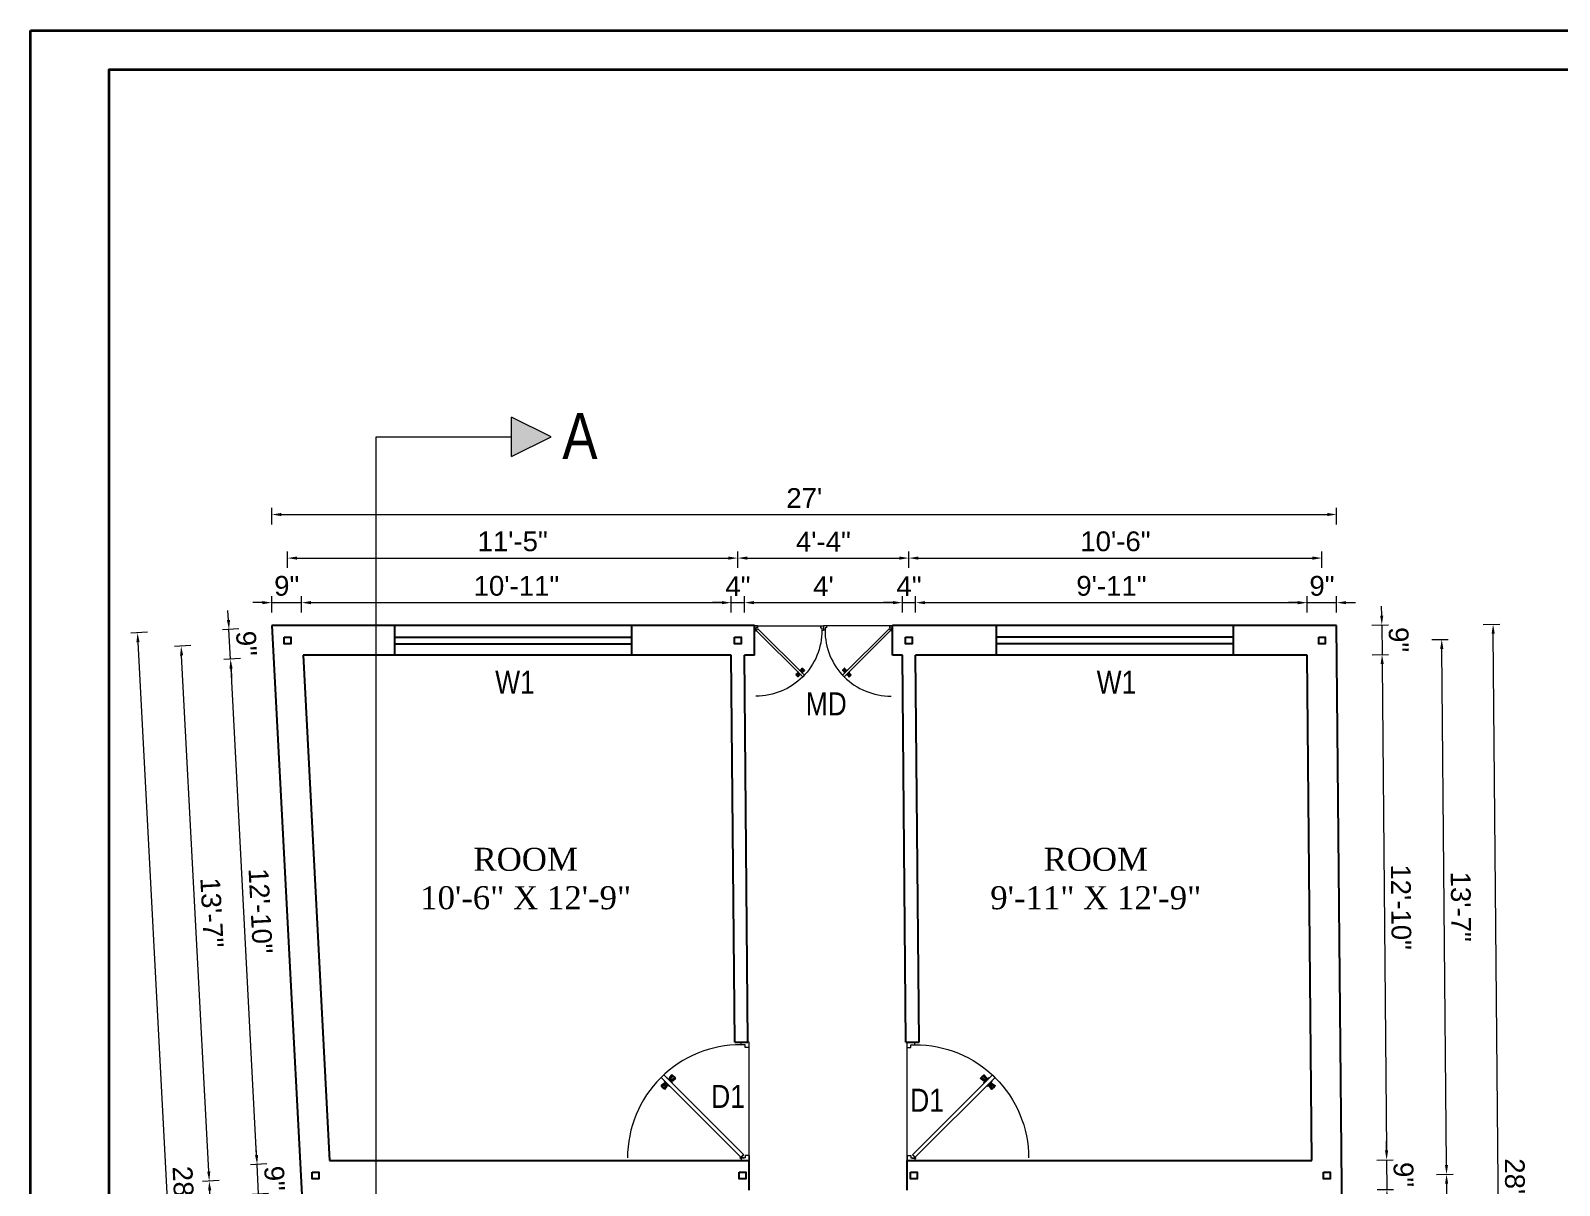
# Model space of a CAD drawing. Header units: inches. Extents: x 380359 to 404964, y -48881 to -44155.
# Drawn here: x 395601 to 396065.6, y -47821.4 to -47470.5 of the extents above; entities that cross this region are included whole.
import ezdxf

# ---------------------------------------------------------------- set-up
doc = ezdxf.new("R2010")
doc.units = ezdxf.units.IN
doc.header["$LTSCALE"] = 2
doc.header["$MEASUREMENT"] = 0
doc.header["$PDMODE"] = 34
doc.layers.get('0').update_dxf_attribs({"linetype": 'CONTINUOUS'})
doc.layers.get('DEFPOINTS').update_dxf_attribs({"color": 141, "linetype": 'CONTINUOUS'})
for name, color, linetype, lineweight in [('door', 20, 'CONTINUOUS', 35), ('DOOR & WIN', 1, 'CONTINUOUS', 25), ('PUERTAS', 7, 'CONTINUOUS', 9), ('steps', 253, 'CONTINUOUS', 20)]:
    doc.layers.add(name, color=color, linetype=linetype, lineweight=lineweight)
doc.layers.add('Normal Wall', color=7, linetype='CONTINUOUS', lineweight=35, true_color=0xffaf89)
doc.styles.add('Lettring Text', font='arial.ttf')
doc.styles.get("Standard").update_dxf_attribs({"font": 'ARIALN.TTF'})
doc.dimstyles.new('Copy of Standard', dxfattribs={"dimtxt": 6, "dimasz": 2.875, "dimexe": 2, "dimexo": 4, "dimgap": 2, "dimtad": 1, "dimdec": 0, "dimrnd": 1, "dimzin": 0, "dimdsep": 46, "dimlunit": 4, "dimtxsty": 'Lettring Text', "dimcen": 0.1, "dimclrd": 7, "dimclre": 7, "dimclrt": 7, "dimazin": 0, "dimtfac": 0.645, "dimtdec": 0, "dimtmove": 1, "dimatfit": 0, "dimfxl": 3, "dimfxlon": 1, "dimtfillclr": 256, "dimtolj": 1, "dimtzin": 0, "dimlwd": -1, "dimlwe": -1, "dimarcsym": 2})

# ---------------------------------------------------------------- blocks, each defined once
blk = doc.blocks.new('2ft6in')
at = {"layer": 'PUERTAS', "color": 2}
for p, q in [((0.84, 2.1), (21.02, 22.28)), ((21.71, 21.6), (1.47, 1.37)), ((18.33, 21.76), (18.31, 21.77)), ((21.71, 21.6), (21.02, 22.28)), ((21.18, 18.9), (21.2, 18.89)), ((0, 2), (0, 0)), ((0.6, 2), (0, 2)), ((1.33, 0), (0, 0)), ((0.6, 1.26), (0.6, 2.04)), ((0.67, 1.26), (0.6, 1.26)), ((0.67, 1.26), (0.67, 2.01)), ((0.67, 1), (0.67, 1.26)), ((1.33, 1), (0.67, 1)), ((1.31, 1.53), (0.79, 2.06)), ((1.36, 1.58), (0.81, 2.12)), ((1.36, 1.58), (1.31, 1.53)), ((1.47, 1.37), (1.31, 1.53)), ((1.33, 0), (1.33, 1)), ((28.67, 0), (28.67, 1)), ((28.67, 1), (29.33, 1)), ((28.67, 0), (30, 0)), ((29.33, 1), (29.33, 2)), ((29.33, 2), (30, 2)), ((30, 0), (30, 2))]:
    blk.add_line(p, q, dxfattribs=at)
at = {"layer": 'PUERTAS', "color": 8}
for p, q in [((18.81, 20.78), (18.04, 21.4)), ((18.86, 20.83), (18.08, 21.46)), ((18.95, 20.92), (18.2, 21.58)), ((18.44, 21.9), (18.31, 21.77)), ((19.07, 21.03), (18.34, 21.72)), ((18.44, 21.9), (18.56, 22.02)), ((18.58, 22.01), (18.56, 22.02)), ((19.3, 21.26), (18.61, 22)), ((19.42, 21.38), (18.75, 22.14)), ((19.51, 21.48), (18.88, 22.26)), ((18.91, 20.27), (19.19, 20.69)), ((19.55, 21.53), (18.93, 22.3)), ((19.13, 20.8), (19.03, 20.9)), ((19.15, 20.82), (19.05, 20.92)), ((19.09, 20.44), (19.25, 20.76)), ((19.19, 20.87), (19.1, 20.96)), ((19.25, 20.93), (19.16, 21.02)), ((19.28, 20.63), (19.32, 20.83)), ((19.4, 21.08), (19.31, 21.17)), ((19.47, 21.15), (19.38, 21.24)), ((19.43, 20.78), (19.4, 20.9)), ((19.51, 21.19), (19.42, 21.28)), ((19.55, 20.91), (19.43, 20.94)), ((19.53, 21.21), (19.44, 21.3)), ((19.7, 21.06), (19.51, 21.01)), ((19.89, 21.24), (19.58, 21.08)), ((20.07, 21.42), (19.64, 21.15)), ((20.21, 20), (20.33, 19.97)), ((20.33, 20.13), (20.36, 20.01)), ((20.48, 20.28), (20.44, 20.08)), ((20.5, 19.98), (20.6, 19.89)), ((20.67, 20.47), (20.51, 20.15)), ((20.85, 20.64), (20.57, 20.22)), ((20.57, 20.04), (20.66, 19.95)), ((20.61, 20.09), (20.7, 19.99)), ((20.63, 20.11), (20.72, 20.01)), ((20.81, 19.99), (21.56, 19.33)), ((20.9, 20.08), (21.68, 19.45)), ((20.95, 20.13), (21.72, 19.51)), ((19.69, 19.49), (20.12, 19.76)), ((19.87, 19.67), (20.18, 19.83)), ((20.06, 19.85), (20.25, 19.9)), ((20.21, 19.38), (20.83, 18.61)), ((20.23, 19.7), (20.32, 19.61)), ((20.25, 19.72), (20.34, 19.63)), ((20.25, 19.43), (20.88, 18.65)), ((20.29, 19.76), (20.38, 19.67)), ((20.34, 19.53), (21, 18.77)), ((20.36, 19.83), (20.45, 19.74)), ((20.46, 19.64), (21.14, 18.91)), ((20.69, 19.87), (21.42, 19.19)), ((21.32, 19.01), (21.2, 18.89)), ((21.32, 19.01), (21.44, 19.14)), ((21.43, 19.15), (21.44, 19.14)), ((0, 0), (30, 0))]:
    blk.add_line(p, q, dxfattribs=at)
at = {"layer": 'PUERTAS', "color": 1}
for p, q in [((18.06, 21.44), (18.48, 21.86)), ((18.74, 20.79), (18.06, 21.34)), ((18.08, 21.51), (18.45, 21.88)), ((18.11, 21.49), (18.08, 21.51)), ((18.82, 22.25), (18.45, 21.88)), ((18.9, 22.28), (18.48, 21.86)), ((18.84, 22.23), (18.82, 22.25)), ((18.83, 20.8), (19.18, 21.15)), ((18.84, 20.21), (19.1, 20.6)), ((18.85, 20.11), (18.84, 20.12)), ((18.92, 20.89), (18.93, 20.88)), ((19.54, 21.59), (18.99, 22.27)), ((19.02, 20.88), (19.24, 21.1)), ((19.12, 20.8), (19.03, 20.89)), ((19.1, 20.7), (19.11, 20.69)), ((19.1, 20.6), (19.1, 20.6)), ((19.11, 20.79), (19.33, 21.01)), ((19.54, 21.5), (19.18, 21.15)), ((19.45, 21.31), (19.24, 21.1)), ((19.55, 21.22), (19.33, 21.01)), ((19.45, 21.41), (19.45, 21.41)), ((19.54, 21.22), (19.45, 21.31)), ((19.64, 21.23), (19.64, 21.23)), ((19.74, 21.24), (19.73, 21.23)), ((20.12, 21.49), (19.74, 21.24)), ((20.22, 21.48), (20.22, 21.49)), ((20.65, 20.12), (20.43, 19.9)), ((20.74, 20.03), (20.52, 19.81)), ((20.93, 20.11), (20.57, 19.76)), ((20.64, 20.11), (20.73, 20.02)), ((20.66, 20.31), (20.65, 20.31)), ((20.65, 20.21), (20.65, 20.22)), ((20.91, 20.7), (20.66, 20.31)), ((20.84, 20.02), (20.83, 20.03)), ((20.91, 20.8), (20.91, 20.79)), ((21.02, 20.12), (21.7, 19.57)), ((19.53, 19.43), (19.54, 19.42)), ((19.64, 19.42), (20.02, 19.67)), ((20.02, 19.67), (20.03, 19.68)), ((20.12, 19.68), (20.12, 19.68)), ((20.21, 19.69), (20.43, 19.9)), ((20.22, 19.41), (20.57, 19.76)), ((20.22, 19.69), (20.31, 19.6)), ((20.22, 19.32), (20.76, 18.64)), ((20.31, 19.6), (20.52, 19.81)), ((20.31, 19.5), (20.31, 19.5)), ((20.86, 18.63), (21.28, 19.05)), ((20.91, 18.68), (20.94, 18.66)), ((20.94, 18.66), (21.31, 19.03)), ((21.7, 19.47), (21.28, 19.05)), ((21.67, 19.4), (21.31, 19.03)), ((21.65, 19.42), (21.67, 19.4))]:
    blk.add_line(p, q, dxfattribs=at)
at = {"layer": 'PUERTAS', "color": 2}
for radius in [0.129, 0.0627]:
    blk.add_circle((0.68, 2.14), radius, dxfattribs=at)
at = {"layer": 'PUERTAS', "color": 8}
blk.add_arc((0.68, 2.14), 28.65, 359.72845, 90.03333, dxfattribs=at)
at = {"layer": 'PUERTAS', "color": 1}
for centre, start, end in [((18.78, 20.84), 231.07637, 315), ((18.89, 20.16), 135, 225), ((18.94, 22.23), 38.92363, 135), ((18.97, 20.93), 225, 315), ((19.16, 20.74), 135, 219.74275), ((19.06, 20.65), 315, 39.74275), ((19.4, 21.36), 315, 45), ((19.49, 21.55), 315, 38.92363), ((19.6, 21.18), 50.25725, 135), ((19.68, 21.28), 230.25725, 315), ((20.17, 21.44), 45, 135), ((20.7, 20.26), 135, 219.74275), ((20.6, 20.17), 315, 39.74275), ((20.78, 19.98), 45, 135), ((20.87, 20.75), 315, 45), ((20.98, 20.07), 51.07637, 135), ((19.59, 19.47), 225, 315), ((20.07, 19.63), 50.25725, 135), ((20.16, 19.73), 230.25725, 315), ((20.27, 19.36), 135, 218.92363), ((20.35, 19.55), 135, 225), ((20.82, 18.68), 218.92363, 315), ((21.65, 19.52), 315, 51.07637)]:
    blk.add_arc(centre, 0.0667, start, end, dxfattribs=at)
blk = doc.blocks.new('*U224')
at = {"color": 3, "xscale": -1}
blk.add_blockref('2ft6in', (42, 0), dxfattribs=at)
blk = doc.blocks.new('MAIN DLOOR')
at = {"layer": 'door', "color": 3, "yscale": 0.7999999999374268, "zscale": 0.7999999998966563, "rotation": 180}
for p, xscale in [((11264.75, 306.61), 0.7999999999592546), ((11245.55, 306.61), -0.7999999999592546)]:
    blk.add_blockref('*U224', p, dxfattribs=dict(at, xscale=xscale))
blk = doc.blocks.new('3ft')
at = {"layer": 'PUERTAS', "color": 6}
for p, q in [((1.01, 2.52), (25.23, 26.74)), ((26.05, 25.92), (1.77, 1.64)), ((26.05, 25.92), (25.23, 26.74)), ((0, 2.4), (0, 0)), ((0.72, 2.4), (0, 2.4)), ((1.6, 0), (0, 0)), ((0.72, 1.52), (0.72, 2.44)), ((0.8, 1.52), (0.72, 1.52)), ((0.8, 1.52), (0.8, 2.41)), ((0.8, 1.2), (0.8, 1.52)), ((1.6, 1.2), (0.8, 1.2)), ((1.57, 1.84), (0.94, 2.47)), ((1.63, 1.89), (0.97, 2.55)), ((1.63, 1.89), (1.57, 1.84)), ((1.77, 1.64), (1.57, 1.84)), ((1.6, 0), (1.6, 1.2)), ((34.4, 0), (34.4, 1.2)), ((34.4, 1.2), (35.2, 1.2)), ((34.4, 0), (36, 0)), ((35.2, 1.2), (35.2, 2.4)), ((35.2, 2.4), (36, 2.4)), ((36, 0), (36, 2.4))]:
    blk.add_line(p, q, dxfattribs=at)
at = {"layer": 'PUERTAS', "color": 8}
for p, q in [((22.57, 24.94), (21.65, 25.68)), ((22.63, 24.99), (21.69, 25.75)), ((22.74, 25.1), (21.84, 25.9)), ((22.13, 26.28), (21.98, 26.13)), ((22.88, 25.24), (22.01, 26.06)), ((22.13, 26.28), (22.27, 26.42)), ((22.29, 26.41), (22.27, 26.42)), ((23.16, 25.52), (22.34, 26.39)), ((23.3, 25.66), (22.5, 26.56)), ((23.41, 25.77), (22.65, 26.71)), ((22.69, 24.32), (23.02, 24.83)), ((23.46, 25.83), (22.72, 26.75)), ((22.95, 24.96), (22.84, 25.07)), ((22.98, 24.99), (22.86, 25.1)), ((23.03, 25.04), (22.91, 25.15)), ((22.91, 24.53), (23.1, 24.91)), ((23.11, 25.12), (22.99, 25.23)), ((23.13, 24.76), (23.18, 24.99)), ((23.28, 25.3), (23.17, 25.41)), ((23.36, 25.37), (23.25, 25.49)), ((23.31, 24.94), (23.28, 25.08)), ((23.41, 25.43), (23.3, 25.54)), ((23.46, 25.09), (23.32, 25.13)), ((23.44, 25.45), (23.33, 25.56)), ((23.64, 25.27), (23.41, 25.22)), ((23.87, 25.49), (23.49, 25.3)), ((24.08, 25.71), (23.57, 25.38)), ((23.63, 23.38), (24.14, 23.72)), ((23.84, 23.6), (24.22, 23.79)), ((24.07, 23.82), (24.3, 23.88)), ((24.25, 24), (24.39, 23.97)), ((24.25, 23.26), (24.99, 22.34)), ((24.27, 23.64), (24.38, 23.53)), ((24.3, 23.67), (24.41, 23.56)), ((24.3, 23.32), (25.06, 22.38)), ((24.35, 23.72), (24.46, 23.61)), ((24.4, 24.15), (24.43, 24.01)), ((24.41, 23.43), (25.2, 22.53)), ((24.43, 23.8), (24.54, 23.69)), ((24.58, 24.33), (24.52, 24.1)), ((24.55, 23.57), (25.37, 22.7)), ((24.6, 23.97), (24.72, 23.86)), ((24.8, 24.56), (24.61, 24.18)), ((25.02, 24.77), (24.68, 24.26)), ((24.68, 24.05), (24.79, 23.94)), ((24.73, 24.1), (24.85, 23.99)), ((24.76, 24.13), (24.87, 24.02)), ((24.83, 23.85), (25.7, 23.03)), ((24.97, 23.99), (25.87, 23.2)), ((25.08, 24.1), (26.02, 23.34)), ((25.14, 24.15), (26.06, 23.41)), ((25.58, 22.82), (25.43, 22.67)), ((25.58, 22.82), (25.73, 22.97)), ((25.72, 22.98), (25.73, 22.97)), ((0, 0), (36, 0))]:
    blk.add_line(p, q, dxfattribs=at)
at = {"layer": 'PUERTAS', "color": 1}
for p, q in [((21.67, 25.73), (22.17, 26.23)), ((22.49, 24.95), (21.67, 25.61)), ((21.7, 25.82), (22.14, 26.26)), ((21.73, 25.79), (21.7, 25.82)), ((22.58, 26.7), (22.14, 26.26)), ((22.67, 26.73), (22.17, 26.23)), ((22.61, 26.67), (22.58, 26.7)), ((22.6, 24.96), (23.02, 25.38)), ((22.61, 24.25), (22.92, 24.72)), ((22.62, 24.13), (22.61, 24.14)), ((22.7, 25.07), (22.71, 25.06)), ((23.45, 25.91), (22.79, 26.73)), ((22.82, 25.06), (23.08, 25.32)), ((22.94, 24.95), (22.83, 25.07)), ((22.92, 24.72), (22.92, 24.72)), ((22.93, 24.94), (23.19, 25.21)), ((22.93, 24.84), (22.93, 24.83)), ((23.44, 25.81), (23.02, 25.38)), ((23.34, 25.58), (23.08, 25.32)), ((23.46, 25.47), (23.19, 25.21)), ((23.33, 25.7), (23.34, 25.69)), ((23.45, 25.46), (23.33, 25.57)), ((23.44, 23.31), (23.45, 23.3)), ((23.56, 23.3), (24.03, 23.61)), ((23.57, 25.47), (23.57, 25.47)), ((24.15, 25.79), (23.68, 25.48)), ((23.68, 25.48), (23.68, 25.48)), ((24.03, 23.61), (24.03, 23.62)), ((24.14, 23.62), (24.14, 23.62)), ((24.25, 23.62), (24.51, 23.89)), ((24.27, 25.78), (24.26, 25.79)), ((24.26, 23.29), (24.69, 23.71)), ((24.26, 23.63), (24.37, 23.52)), ((24.37, 23.52), (24.63, 23.77)), ((24.37, 23.4), (24.37, 23.4)), ((24.78, 24.15), (24.51, 23.89)), ((24.89, 24.03), (24.63, 23.77)), ((25.11, 24.14), (24.69, 23.71)), ((24.77, 24.14), (24.88, 24.03)), ((24.79, 24.38), (24.78, 24.37)), ((24.78, 24.26), (24.78, 24.26)), ((25.1, 24.84), (24.79, 24.38)), ((25, 24.03), (25, 24.03)), ((25.09, 24.96), (25.1, 24.95)), ((25.22, 24.14), (26.03, 23.48)), ((26.04, 23.37), (25.54, 22.86)), ((26.01, 23.27), (25.57, 22.83)), ((25.98, 23.3), (26.01, 23.27)), ((24.26, 23.18), (24.92, 22.37)), ((25.04, 22.36), (25.54, 22.86)), ((25.1, 22.42), (25.13, 22.39)), ((25.13, 22.39), (25.57, 22.83))]:
    blk.add_line(p, q, dxfattribs=at)
at = {"layer": 'PUERTAS', "color": 2}
for p, q in [((21.99, 26.11), (21.98, 26.13)), ((25.42, 22.68), (25.43, 22.67))]:
    blk.add_line(p, q, dxfattribs=at)
at = {"layer": 'PUERTAS', "color": 6}
for radius in [0.155, 0.0752]:
    blk.add_circle((0.82, 2.56), radius, dxfattribs=at)
blk.add_arc((0.82, 2.56), 34.38, 359.7285, 90.0333, dxfattribs=at)
at = {"layer": 'PUERTAS', "color": 1}
for centre, start, end in [((22.54, 25.01), 231.0764, 315), ((22.67, 24.2), 135, 225), ((22.73, 26.68), 38.9236, 135), ((22.77, 25.12), 225, 315), ((22.99, 24.89), 135, 219.7428), ((22.87, 24.78), 315, 39.7428), ((23.28, 25.63), 315, 45), ((23.39, 25.86), 315, 38.9236), ((23.51, 23.36), 225, 315), ((23.51, 25.41), 50.2572, 135), ((23.62, 25.53), 230.2572, 315), ((24.09, 23.56), 50.2572, 135), ((24.2, 23.68), 230.2572, 315), ((24.2, 25.73), 45, 135), ((24.32, 23.23), 135, 218.9236), ((24.42, 23.46), 135, 225), ((24.84, 24.31), 135, 219.7428), ((24.72, 24.21), 315, 39.7428), ((24.94, 23.98), 45, 135), ((25.04, 24.89), 315, 45), ((25.17, 24.08), 51.0764, 135), ((25.98, 23.42), 315, 51.0764), ((24.98, 22.42), 218.9236, 315)]:
    blk.add_arc(centre, 0.08, start, end, dxfattribs=at)
blk = doc.blocks.new('*U222')
at = {"color": 3, "xscale": -1}
blk.add_blockref('3ft', (42, 0), dxfattribs=at)
blk = doc.blocks.new('*D568')
at = {"layer": 'DEFPOINTS', "color": 0, "ltscale": 0.5, "transparency": 16777216}
for p in [(395683.34, -47644.36), (395674.33, -47651.35), (395683.34, -47651.35)]:
    blk.add_point(p, dxfattribs=at)
at = {"layer": 'steps', "color": 7, "ltscale": 0.5, "transparency": 16777216}
for p, q in [((395674.33, -47647.35), (395674.33, -47642.36)), ((395683.34, -47647.35), (395683.34, -47642.36)), ((395671.45, -47644.36), (395668.58, -47644.36)), ((395674.33, -47644.36), (395683.34, -47644.36)), ((395686.21, -47644.36), (395689.09, -47644.36))]:
    blk.add_line(p, q, dxfattribs=at)
for points in [[(395671.45, -47643.88), (395671.45, -47644.84), (395674.33, -47644.36)], [(395686.21, -47643.88), (395686.21, -47644.84), (395683.34, -47644.36)]]:
    blk.add_solid(points, dxfattribs=at)
at = {"layer": 'steps', "color": 7, "ltscale": 0.5, "transparency": 16777216, "insert": (395678.83, -47639.29), "char_height": 6, "attachment_point": 5, "style": 'Lettring Text'}
blk.add_mtext('\\A1;9"', dxfattribs=at)
blk = doc.blocks.new('*D536')
at = {"layer": 'DEFPOINTS', "color": 0, "ltscale": 0.5, "transparency": 16777216}
for p in [(395813.93, -47644.36), (395683.34, -47651.35), (395813.93, -47660.35)]:
    blk.add_point(p, dxfattribs=at)
at = {"layer": 'steps', "color": 7, "ltscale": 0.5, "transparency": 16777216}
for p, q in [((395683.34, -47647.35), (395683.34, -47642.36)), ((395813.93, -47647.36), (395813.93, -47642.36)), ((395686.21, -47644.36), (395811.05, -47644.36))]:
    blk.add_line(p, q, dxfattribs=at)
for points in [[(395686.21, -47643.88), (395686.21, -47644.84), (395683.34, -47644.36)], [(395811.05, -47643.88), (395811.05, -47644.84), (395813.93, -47644.36)]]:
    blk.add_solid(points, dxfattribs=at)
at = {"layer": 'steps', "color": 7, "ltscale": 0.5, "transparency": 16777216, "insert": (395748.63, -47639.29), "char_height": 6, "attachment_point": 5, "style": 'Lettring Text'}
blk.add_mtext('\\A1;10\'-11"', dxfattribs=at)
blk = doc.blocks.new('*D537')
at = {"layer": 'DEFPOINTS', "color": 0, "ltscale": 0.5, "transparency": 16777216}
for p in [(395817.93, -47644.36), (395813.93, -47660.35), (395817.93, -47660.35)]:
    blk.add_point(p, dxfattribs=at)
at = {"layer": 'steps', "color": 7, "ltscale": 0.5, "transparency": 16777216}
for p, q in [((395813.93, -47647.36), (395813.93, -47642.36)), ((395817.93, -47647.36), (395817.93, -47642.36)), ((395811.05, -47644.36), (395808.18, -47644.36)), ((395813.93, -47644.36), (395817.93, -47644.36)), ((395820.8, -47644.36), (395823.68, -47644.36))]:
    blk.add_line(p, q, dxfattribs=at)
for points in [[(395811.05, -47643.88), (395811.05, -47644.84), (395813.93, -47644.36)], [(395820.8, -47643.88), (395820.8, -47644.84), (395817.93, -47644.36)]]:
    blk.add_solid(points, dxfattribs=at)
at = {"layer": 'steps', "color": 7, "ltscale": 0.5, "transparency": 16777216, "insert": (395815.93, -47639.36), "char_height": 6, "attachment_point": 5, "style": 'Lettring Text'}
blk.add_mtext('\\A1;4"', dxfattribs=at)
blk = doc.blocks.new('*D538')
at = {"layer": 'DEFPOINTS', "color": 0, "ltscale": 0.5, "transparency": 16777216}
for p in [(395865.93, -47644.36), (395817.93, -47660.35), (395865.93, -47660.35)]:
    blk.add_point(p, dxfattribs=at)
at = {"layer": 'steps', "color": 7, "ltscale": 0.5, "transparency": 16777216}
for p, q in [((395817.93, -47647.36), (395817.93, -47642.36)), ((395865.93, -47647.36), (395865.93, -47642.36)), ((395820.8, -47644.36), (395863.06, -47644.36))]:
    blk.add_line(p, q, dxfattribs=at)
for points in [[(395820.8, -47643.88), (395820.8, -47644.84), (395817.93, -47644.36)], [(395863.06, -47643.88), (395863.06, -47644.84), (395865.93, -47644.36)]]:
    blk.add_solid(points, dxfattribs=at)
at = {"layer": 'steps', "color": 7, "ltscale": 0.5, "transparency": 16777216, "insert": (395841.93, -47639.36), "char_height": 6, "attachment_point": 5, "style": 'Lettring Text'}
blk.add_mtext("\\A1;4'", dxfattribs=at)
blk = doc.blocks.new('*D539')
at = {"layer": 'DEFPOINTS', "color": 0, "ltscale": 0.5, "transparency": 16777216}
for p in [(395869.93, -47644.36), (395865.93, -47660.35), (395869.93, -47660.35)]:
    blk.add_point(p, dxfattribs=at)
at = {"layer": 'steps', "color": 7, "ltscale": 0.5, "transparency": 16777216}
for p, q in [((395865.93, -47647.36), (395865.93, -47642.36)), ((395869.93, -47647.36), (395869.93, -47642.36)), ((395863.06, -47644.36), (395860.18, -47644.36)), ((395865.93, -47644.36), (395869.93, -47644.36)), ((395872.81, -47644.36), (395875.68, -47644.36))]:
    blk.add_line(p, q, dxfattribs=at)
for points in [[(395863.06, -47643.88), (395863.06, -47644.84), (395865.93, -47644.36)], [(395872.81, -47643.88), (395872.81, -47644.84), (395869.93, -47644.36)]]:
    blk.add_solid(points, dxfattribs=at)
at = {"layer": 'steps', "color": 7, "ltscale": 0.5, "transparency": 16777216, "insert": (395867.93, -47639.36), "char_height": 6, "attachment_point": 5, "style": 'Lettring Text'}
blk.add_mtext('\\A1;4"', dxfattribs=at)
blk = doc.blocks.new('*D540')
at = {"layer": 'DEFPOINTS', "color": 0, "ltscale": 0.5, "transparency": 16777216}
for p in [(395988.94, -47644.36), (395869.93, -47660.35), (395988.94, -47660.35)]:
    blk.add_point(p, dxfattribs=at)
at = {"layer": 'steps', "color": 7, "ltscale": 0.5, "transparency": 16777216}
for p, q in [((395869.93, -47647.36), (395869.93, -47642.36)), ((395988.94, -47647.36), (395988.94, -47642.36)), ((395872.81, -47644.36), (395986.06, -47644.36))]:
    blk.add_line(p, q, dxfattribs=at)
for points in [[(395872.81, -47643.88), (395872.81, -47644.84), (395869.93, -47644.36)], [(395986.06, -47643.88), (395986.06, -47644.84), (395988.94, -47644.36)]]:
    blk.add_solid(points, dxfattribs=at)
at = {"layer": 'steps', "color": 7, "ltscale": 0.5, "transparency": 16777216, "insert": (395929.43, -47639.29), "char_height": 6, "attachment_point": 5, "style": 'Lettring Text'}
blk.add_mtext('\\A1;9\'-11"', dxfattribs=at)
blk = doc.blocks.new('*D541')
at = {"layer": 'DEFPOINTS', "color": 0, "ltscale": 0.5, "transparency": 16777216}
for p in [(395997.86, -47644.36), (395997.86, -47651.35), (395988.94, -47660.35)]:
    blk.add_point(p, dxfattribs=at)
at = {"layer": 'steps', "color": 7, "ltscale": 0.5, "transparency": 16777216}
for p, q in [((395988.94, -47647.36), (395988.94, -47642.36)), ((395997.86, -47647.35), (395997.86, -47642.36)), ((395986.06, -47644.36), (395983.19, -47644.36)), ((395988.94, -47644.36), (395997.86, -47644.36)), ((396000.73, -47644.36), (396003.61, -47644.36))]:
    blk.add_line(p, q, dxfattribs=at)
for points in [[(395986.06, -47643.88), (395986.06, -47644.84), (395988.94, -47644.36)], [(396000.73, -47643.88), (396000.73, -47644.84), (395997.86, -47644.36)]]:
    blk.add_solid(points, dxfattribs=at)
at = {"layer": 'steps', "color": 7, "ltscale": 0.5, "transparency": 16777216, "insert": (395993.4, -47639.29), "char_height": 6, "attachment_point": 5, "style": 'Lettring Text'}
blk.add_mtext('\\A1;9"', dxfattribs=at)
blk = doc.blocks.new('*D554')
at = {"layer": 'DEFPOINTS', "color": 0, "ltscale": 0.5, "transparency": 16777216}
for p in [(395815.89, -47630.82), (395679.07, -47655.85), (395815.89, -47655.85)]:
    blk.add_point(p, dxfattribs=at)
at = {"layer": 'steps', "color": 7, "ltscale": 0.5, "transparency": 16777216}
for p, q in [((395679.07, -47633.82), (395679.07, -47628.82)), ((395815.89, -47633.82), (395815.89, -47628.82)), ((395681.94, -47630.82), (395813.01, -47630.82))]:
    blk.add_line(p, q, dxfattribs=at)
for points in [[(395681.94, -47630.35), (395681.94, -47631.3), (395679.07, -47630.82)], [(395813.01, -47630.35), (395813.01, -47631.3), (395815.89, -47630.82)]]:
    blk.add_solid(points, dxfattribs=at)
at = {"layer": 'steps', "color": 7, "ltscale": 0.5, "transparency": 16777216, "insert": (395747.48, -47625.76), "char_height": 6, "attachment_point": 5, "style": 'Lettring Text'}
blk.add_mtext('\\A1;11\'-5"', dxfattribs=at)
blk = doc.blocks.new('*D555')
at = {"layer": 'DEFPOINTS', "color": 0, "ltscale": 0.5, "transparency": 16777216}
for p in [(395867.89, -47630.82), (395815.89, -47655.85), (395867.89, -47655.85)]:
    blk.add_point(p, dxfattribs=at)
at = {"layer": 'steps', "color": 7, "ltscale": 0.5, "transparency": 16777216}
for p, q in [((395815.89, -47633.82), (395815.89, -47628.82)), ((395867.89, -47633.82), (395867.89, -47628.82)), ((395818.76, -47630.82), (395865.02, -47630.82))]:
    blk.add_line(p, q, dxfattribs=at)
for points in [[(395818.76, -47630.35), (395818.76, -47631.3), (395815.89, -47630.82)], [(395865.02, -47630.35), (395865.02, -47631.3), (395867.89, -47630.82)]]:
    blk.add_solid(points, dxfattribs=at)
at = {"layer": 'steps', "color": 7, "ltscale": 0.5, "transparency": 16777216, "insert": (395841.89, -47625.82), "char_height": 6, "attachment_point": 5, "style": 'Lettring Text'}
blk.add_mtext('\\A1;4\'-4"', dxfattribs=at)
blk = doc.blocks.new('*D556')
at = {"layer": 'DEFPOINTS', "color": 0, "ltscale": 0.5, "transparency": 16777216}
for p in [(395993.4, -47630.82), (395867.89, -47655.85), (395993.4, -47655.85)]:
    blk.add_point(p, dxfattribs=at)
at = {"layer": 'steps', "color": 7, "ltscale": 0.5, "transparency": 16777216}
for p, q in [((395867.89, -47633.82), (395867.89, -47628.82)), ((395993.4, -47633.82), (395993.4, -47628.82)), ((395870.77, -47630.82), (395990.52, -47630.82))]:
    blk.add_line(p, q, dxfattribs=at)
for points in [[(395870.77, -47630.35), (395870.77, -47631.3), (395867.89, -47630.82)], [(395990.52, -47630.35), (395990.52, -47631.3), (395993.4, -47630.82)]]:
    blk.add_solid(points, dxfattribs=at)
at = {"layer": 'steps', "color": 7, "ltscale": 0.5, "transparency": 16777216, "insert": (395930.64, -47625.76), "char_height": 6, "attachment_point": 5, "style": 'Lettring Text'}
blk.add_mtext('\\A1;10\'-6"', dxfattribs=at)
blk = doc.blocks.new('*D557')
at = {"layer": 'DEFPOINTS', "color": 0, "ltscale": 0.5, "transparency": 16777216}
for p in [(395997.86, -47617.58), (395674.33, -47651.35), (395997.86, -47651.35)]:
    blk.add_point(p, dxfattribs=at)
at = {"layer": 'steps', "color": 7, "ltscale": 0.5, "transparency": 16777216}
for p, q in [((395674.33, -47620.58), (395674.33, -47615.58)), ((395997.86, -47620.58), (395997.86, -47615.58)), ((395677.2, -47617.58), (395994.98, -47617.58))]:
    blk.add_line(p, q, dxfattribs=at)
for points in [[(395677.2, -47617.1), (395677.2, -47618.06), (395674.33, -47617.58)], [(395994.98, -47617.1), (395994.98, -47618.06), (395997.86, -47617.58)]]:
    blk.add_solid(points, dxfattribs=at)
at = {"layer": 'steps', "color": 7, "ltscale": 0.5, "transparency": 16777216, "insert": (395836.09, -47612.57), "char_height": 6, "attachment_point": 5, "style": 'Lettring Text'}
blk.add_mtext("\\A1;27'", dxfattribs=at)
blk = doc.blocks.new('*D572')
at = {"layer": 'DEFPOINTS', "color": 0, "ltscale": 0.5, "transparency": 16777216}
for p in [(395669.83, -47815.07), (395692.35, -47813.89), (395692.35, -47822.89)]:
    blk.add_point(p, dxfattribs=at)
at = {"layer": 'steps', "color": 7, "ltscale": 0.5, "transparency": 16777216}
for p, q in [((395669.68, -47812.2), (395669.53, -47809.33)), ((395672.83, -47814.92), (395667.83, -47815.18)), ((395670.3, -47824.05), (395669.83, -47815.07)), ((395673.3, -47823.89), (395668.3, -47824.15)), ((395670.45, -47826.92), (395670.6, -47829.79))]:
    blk.add_line(p, q, dxfattribs=at)
for points in [[(395670.16, -47812.18), (395669.2, -47812.23), (395669.83, -47815.07)], [(395670.93, -47826.89), (395669.97, -47826.94), (395670.3, -47824.05)]]:
    blk.add_solid(points, dxfattribs=at)
at = {"layer": 'steps', "color": 7, "ltscale": 0.5, "transparency": 16777216, "insert": (395675.12, -47819.3), "char_height": 6, "attachment_point": 5, "rotation": 273.008, "style": 'Lettring Text'}
blk.add_mtext('\\A1;9"', dxfattribs=at)
blk = doc.blocks.new('*D573')
at = {"layer": 'DEFPOINTS', "color": 0, "ltscale": 0.5, "transparency": 16777216}
for p in [(395661.76, -47661.51), (395683.81, -47660.35), (395692.35, -47813.89)]:
    blk.add_point(p, dxfattribs=at)
at = {"layer": 'steps', "color": 7, "ltscale": 0.5, "transparency": 16777216}
for p, q in [((395664.76, -47661.36), (395659.76, -47661.62)), ((395669.68, -47812.2), (395661.91, -47664.38)), ((395672.83, -47814.92), (395667.83, -47815.18))]:
    blk.add_line(p, q, dxfattribs=at)
for points in [[(395662.39, -47664.36), (395661.43, -47664.41), (395661.76, -47661.51)], [(395670.16, -47812.18), (395669.2, -47812.23), (395669.83, -47815.07)]]:
    blk.add_solid(points, dxfattribs=at)
at = {"layer": 'steps', "color": 7, "ltscale": 0.5, "transparency": 16777216, "insert": (395670.85, -47738.03), "char_height": 6, "attachment_point": 5, "rotation": 273.008, "style": 'Lettring Text'}
blk.add_mtext('\\A1;12\'-10"', dxfattribs=at)
blk = doc.blocks.new('*D551')
at = {"layer": 'DEFPOINTS', "color": 0, "ltscale": 0.5, "transparency": 16777216}
for p in [(395661.29, -47652.51), (395683.34, -47651.35), (395683.81, -47660.35)]:
    blk.add_point(p, dxfattribs=at)
at = {"layer": 'steps', "color": 7, "ltscale": 0.5, "transparency": 16777216}
for p, q in [((395661.14, -47649.64), (395660.99, -47646.77)), ((395664.28, -47652.36), (395659.29, -47652.62)), ((395661.76, -47661.51), (395661.29, -47652.51)), ((395664.76, -47661.36), (395659.76, -47661.62)), ((395661.91, -47664.38), (395662.06, -47667.26))]:
    blk.add_line(p, q, dxfattribs=at)
for points in [[(395661.62, -47649.62), (395660.66, -47649.67), (395661.29, -47652.51)], [(395662.39, -47664.36), (395661.43, -47664.41), (395661.76, -47661.51)]]:
    blk.add_solid(points, dxfattribs=at)
at = {"layer": 'steps', "color": 7, "ltscale": 0.5, "transparency": 16777216, "insert": (395666.58, -47656.75), "char_height": 6, "attachment_point": 5, "rotation": 273.008, "style": 'Lettring Text'}
blk.add_mtext('\\A1;9"', dxfattribs=at)
blk = doc.blocks.new('*D552')
at = {"layer": 'DEFPOINTS', "color": 0, "ltscale": 0.5, "transparency": 16777216}
for p in [(395655.29, -47820.09), (395687.61, -47818.39), (395696.23, -47982.39)]:
    blk.add_point(p, dxfattribs=at)
at = {"layer": 'steps', "color": 7, "ltscale": 0.5, "transparency": 16777216}
for p, q in [((395658.28, -47819.93), (395653.29, -47820.19)), ((395663.75, -47981.22), (395655.44, -47822.96)), ((395666.9, -47983.93), (395661.91, -47984.19))]:
    blk.add_line(p, q, dxfattribs=at)
for points in [[(395655.92, -47822.93), (395654.96, -47822.98), (395655.29, -47820.09)], [(395664.23, -47981.19), (395663.28, -47981.24), (395663.91, -47984.09)]]:
    blk.add_solid(points, dxfattribs=at)
at = {"layer": 'steps', "color": 7, "ltscale": 0.5, "transparency": 16777216, "insert": (395664.65, -47901.82), "char_height": 6, "attachment_point": 5, "rotation": 273.008, "style": 'Lettring Text'}
blk.add_mtext('\\A1;13\'-8"', dxfattribs=at)
blk = doc.blocks.new('*D553')
at = {"layer": 'DEFPOINTS', "color": 0, "ltscale": 0.5, "transparency": 16777216}
for p in [(395646.75, -47657.55), (395679.07, -47655.85), (395687.61, -47818.39)]:
    blk.add_point(p, dxfattribs=at)
at = {"layer": 'steps', "color": 7, "ltscale": 0.5, "transparency": 16777216}
for p, q in [((395649.74, -47657.4), (395644.75, -47657.66)), ((395655.14, -47817.22), (395646.9, -47660.42)), ((395658.28, -47819.93), (395653.29, -47820.19))]:
    blk.add_line(p, q, dxfattribs=at)
for points in [[(395647.38, -47660.4), (395646.42, -47660.45), (395646.75, -47657.55)], [(395655.61, -47817.19), (395654.66, -47817.24), (395655.29, -47820.09)]]:
    blk.add_solid(points, dxfattribs=at)
at = {"layer": 'steps', "color": 7, "ltscale": 0.5, "transparency": 16777216, "insert": (395656.08, -47738.55), "char_height": 6, "attachment_point": 5, "rotation": 273.008, "style": 'Lettring Text'}
blk.add_mtext('\\A1;13\'-7"', dxfattribs=at)
blk = doc.blocks.new('*D542')
at = {"layer": 'DEFPOINTS', "color": 0, "ltscale": 0.5, "transparency": 16777216}
for p in [(395674.33, -47651.35), (395691.96, -47986.89), (395651.12, -47989.04)]:
    blk.add_point(p, dxfattribs=at)
at = {"layer": 'steps', "color": 7, "ltscale": 0.5, "transparency": 16777216}
for p, q in [((395636.49, -47653.34), (395631.5, -47653.6)), ((395633.64, -47656.37), (395650.97, -47986.16)), ((395654.12, -47988.88), (395649.13, -47989.14))]:
    blk.add_line(p, q, dxfattribs=at)
for points in [[(395634.12, -47656.35), (395633.16, -47656.4), (395633.49, -47653.5)], [(395651.45, -47986.14), (395650.49, -47986.19), (395651.12, -47989.04)]]:
    blk.add_solid(points, dxfattribs=at)
at = {"layer": 'steps', "color": 7, "ltscale": 0.5, "transparency": 16777216, "insert": (395647.36, -47821), "char_height": 6, "attachment_point": 5, "rotation": 273.008, "style": 'Lettring Text'}
blk.add_mtext("\\A1;28'", dxfattribs=at)
blk = doc.blocks.new('*D546')
at = {"layer": 'DEFPOINTS', "color": 0, "ltscale": 0.5, "transparency": 16777216}
for p in [(395988.85, -47651.35), (395988.94, -47660.35), (396011.66, -47660.15)]:
    blk.add_point(p, dxfattribs=at)
at = {"layer": 'steps', "color": 7, "ltscale": 0.5, "transparency": 16777216}
for p, q in [((396011.55, -47648.27), (396011.53, -47645.4)), ((396008.58, -47651.18), (396013.58, -47651.13)), ((396011.58, -47651.15), (396011.66, -47660.15)), ((396008.66, -47660.18), (396013.66, -47660.13)), ((396011.69, -47663.02), (396011.71, -47665.9))]:
    blk.add_line(p, q, dxfattribs=at)
for points in [[(396012.03, -47648.27), (396011.08, -47648.28), (396011.58, -47651.15)], [(396012.17, -47663.02), (396011.21, -47663.03), (396011.66, -47660.15)]]:
    blk.add_solid(points, dxfattribs=at)
at = {"layer": 'steps', "color": 7, "ltscale": 0.5, "transparency": 16777216, "insert": (396016.68, -47655.6), "char_height": 6, "attachment_point": 5, "rotation": 270.5182, "style": 'Lettring Text'}
blk.add_mtext('\\A1;9"', dxfattribs=at)
blk = doc.blocks.new('*D547')
at = {"layer": 'DEFPOINTS', "color": 0, "ltscale": 0.5, "transparency": 16777216}
for p in [(395988.94, -47660.35), (395990.32, -47813.89), (396013.05, -47813.68)]:
    blk.add_point(p, dxfattribs=at)
at = {"layer": 'steps', "color": 7, "ltscale": 0.5, "transparency": 16777216}
for p, q in [((396008.66, -47660.18), (396013.66, -47660.13)), ((396011.69, -47663.02), (396013.03, -47810.81)), ((396010.05, -47813.71), (396015.05, -47813.67))]:
    blk.add_line(p, q, dxfattribs=at)
for points in [[(396012.17, -47663.02), (396011.21, -47663.03), (396011.66, -47660.15)], [(396013.5, -47810.81), (396012.55, -47810.81), (396013.05, -47813.68)]]:
    blk.add_solid(points, dxfattribs=at)
at = {"layer": 'steps', "color": 7, "ltscale": 0.5, "transparency": 16777216, "insert": (396017.42, -47736.87), "char_height": 6, "attachment_point": 5, "rotation": 270.5182, "style": 'Lettring Text'}
blk.add_mtext('\\A1;12\'-10"', dxfattribs=at)
blk = doc.blocks.new('*D548')
at = {"layer": 'DEFPOINTS', "color": 0, "ltscale": 0.5, "transparency": 16777216}
for p in [(395990.32, -47813.89), (395990.41, -47822.89), (396013.13, -47822.68)]:
    blk.add_point(p, dxfattribs=at)
at = {"layer": 'steps', "color": 7, "ltscale": 0.5, "transparency": 16777216}
for p, q in [((396013.03, -47810.81), (396013, -47807.93)), ((396010.05, -47813.71), (396015.05, -47813.67)), ((396013.05, -47813.68), (396013.13, -47822.68)), ((396010.13, -47822.71), (396015.13, -47822.67)), ((396013.16, -47825.56), (396013.18, -47828.43))]:
    blk.add_line(p, q, dxfattribs=at)
for points in [[(396013.5, -47810.81), (396012.55, -47810.81), (396013.05, -47813.68)], [(396013.64, -47825.55), (396012.68, -47825.56), (396013.13, -47822.68)]]:
    blk.add_solid(points, dxfattribs=at)
at = {"layer": 'steps', "color": 7, "ltscale": 0.5, "transparency": 16777216, "insert": (396018.15, -47818.14), "char_height": 6, "attachment_point": 5, "rotation": 270.5182, "style": 'Lettring Text'}
blk.add_mtext('\\A1;9"', dxfattribs=at)
blk = doc.blocks.new('*D543')
at = {"layer": 'DEFPOINTS', "color": 0, "ltscale": 0.5, "transparency": 16777216}
for p in [(395993.4, -47655.85), (396029.78, -47655.53), (395994.87, -47818.39)]:
    blk.add_point(p, dxfattribs=at)
at = {"layer": 'steps', "color": 7, "ltscale": 0.5, "transparency": 16777216}
for p, q in [((396026.78, -47655.55), (396031.78, -47655.51)), ((396031.23, -47815.19), (396029.81, -47658.4)), ((396028.25, -47818.09), (396033.25, -47818.04))]:
    blk.add_line(p, q, dxfattribs=at)
for points in [[(396030.29, -47658.4), (396029.33, -47658.4), (396029.78, -47655.53)], [(396031.71, -47815.18), (396030.75, -47815.19), (396031.25, -47818.06)]]:
    blk.add_solid(points, dxfattribs=at)
at = {"layer": 'steps', "color": 7, "ltscale": 0.5, "transparency": 16777216, "insert": (396035.58, -47736.75), "char_height": 6, "attachment_point": 5, "rotation": 270.5182, "style": 'Lettring Text'}
blk.add_mtext('\\A1;13\'-7"', dxfattribs=at)
blk = doc.blocks.new('*D544')
at = {"layer": 'DEFPOINTS', "color": 0, "ltscale": 0.5, "transparency": 16777216}
for p in [(395994.87, -47818.39), (395996.35, -47982.39), (396032.74, -47982.06)]:
    blk.add_point(p, dxfattribs=at)
at = {"layer": 'steps', "color": 7, "ltscale": 0.5, "transparency": 16777216}
for p, q in [((396028.25, -47818.09), (396033.25, -47818.04)), ((396031.28, -47820.94), (396032.71, -47979.19)), ((396029.74, -47982.09), (396034.74, -47982.04))]:
    blk.add_line(p, q, dxfattribs=at)
for points in [[(396031.76, -47820.93), (396030.8, -47820.94), (396031.25, -47818.06)], [(396033.19, -47979.18), (396032.23, -47979.19), (396032.74, -47982.06)]]:
    blk.add_solid(points, dxfattribs=at)
at = {"layer": 'steps', "color": 7, "ltscale": 0.5, "transparency": 16777216, "insert": (396037.06, -47900.02), "char_height": 6, "attachment_point": 5, "rotation": 270.5182, "style": 'Lettring Text'}
blk.add_mtext('\\A1;13\'-8"', dxfattribs=at)
blk = doc.blocks.new('*D545')
at = {"layer": 'DEFPOINTS', "color": 0, "ltscale": 0.5, "transparency": 16777216}
for p in [(395997.86, -47651.35), (396045.4, -47650.92), (396000.89, -47986.89)]:
    blk.add_point(p, dxfattribs=at)
at = {"layer": 'steps', "color": 7, "ltscale": 0.5, "transparency": 16777216}
for p, q in [((396042.4, -47650.95), (396047.4, -47650.91)), ((396048.4, -47983.59), (396045.42, -47653.8)), ((396045.43, -47986.49), (396050.43, -47986.44))]:
    blk.add_line(p, q, dxfattribs=at)
for points in [[(396045.9, -47653.79), (396044.94, -47653.8), (396045.4, -47650.92)], [(396048.88, -47983.58), (396047.93, -47983.59), (396048.43, -47986.46)]]:
    blk.add_solid(points, dxfattribs=at)
at = {"layer": 'steps', "color": 7, "ltscale": 0.5, "transparency": 16777216, "insert": (396051.98, -47818.65), "char_height": 6, "attachment_point": 5, "rotation": 270.5182, "style": 'Lettring Text'}
blk.add_mtext("\\A1;28'", dxfattribs=at)

msp = doc.modelspace()

# ---------------------------------------------------------------- hatches: boundary and pattern name
at = {"linetype": 'ByBlock', "lineweight": 5}
msp.add_hatch(color=7, dxfattribs=at).paths.add_polyline_path([(395759.18, -47593.99), (395747.18, -47599.99), (395747.18, -47587.99)])

# ---------------------------------------------------------------- linework, layer by layer
at = {"color": 7, "linetype": 'ByBlock', "lineweight": 5}
for p, q in [((395747.18, -47599.99), (395747.18, -47587.99)), ((395759.18, -47593.99), (395747.18, -47587.99)), ((395706.01, -48042.76), (395706.01, -47593.99)), ((395706.01, -47593.99), (395747.18, -47593.99)), ((395747.18, -47599.99), (395759.18, -47593.99))]:
    msp.add_line(p, q, dxfattribs=at)
at = {"ltscale": 0.5}
for p, q in [((395820.93, -47651.35), (395674.33, -47651.35)), ((395674.33, -47651.35), (395691.96, -47986.89)), ((395711.63, -47651.35), (395711.63, -47660.35)), ((395783.63, -47651.35), (395783.63, -47660.35)), ((395820.93, -47660.35), (395820.93, -47651.35)), ((395997.86, -47651.35), (395862.93, -47651.35)), ((395862.93, -47660.35), (395862.93, -47651.35)), ((395894.39, -47651.35), (395894.39, -47660.35)), ((395966.39, -47651.35), (395966.39, -47660.35)), ((396000.89, -47986.89), (395997.86, -47651.35)), ((395711.63, -47654.85), (395783.63, -47654.85)), ((395711.63, -47656.85), (395783.63, -47656.85)), ((395966.39, -47654.85), (395894.39, -47654.85)), ((395966.39, -47656.85), (395894.39, -47656.85)), ((395813.93, -47660.35), (395683.81, -47660.35)), ((395683.81, -47660.35), (395691.88, -47813.89)), ((395814.99, -47777.89), (395813.93, -47660.35)), ((395818.99, -47777.86), (395817.93, -47660.35)), ((395866.99, -47777.89), (395865.93, -47660.35)), ((395870.99, -47777.86), (395869.93, -47660.35)), ((395988.94, -47660.35), (395869.93, -47660.35)), ((395990.32, -47813.89), (395988.94, -47660.35)), ((395814.99, -47777.89), (395818.99, -47777.86)), ((395866.99, -47777.89), (395870.99, -47777.86)), ((395691.88, -47813.89), (395819.32, -47813.89)), ((395819.4, -47822.89), (395819.32, -47813.85)), ((395867.32, -47813.89), (395990.32, -47813.89)), ((395867.4, -47822.89), (395867.32, -47813.89))]:
    msp.add_line(p, q, dxfattribs=at)
for points in [[(395678.07, -47654.85), (395680.07, -47654.85), (395680.07, -47656.85), (395678.07, -47656.85)], [(395814.89, -47654.85), (395816.89, -47654.85), (395816.89, -47656.85), (395814.89, -47656.85)], [(395866.89, -47654.85), (395868.89, -47654.85), (395868.89, -47656.85), (395866.89, -47656.85)], [(395992.4, -47654.85), (395994.4, -47654.85), (395994.4, -47656.85), (395992.4, -47656.85)], [(395686.61, -47817.39), (395688.61, -47817.39), (395688.61, -47819.39), (395686.61, -47819.39)], [(395816.36, -47817.39), (395818.36, -47817.39), (395818.36, -47819.39), (395816.36, -47819.39)], [(395868.36, -47817.39), (395870.36, -47817.39), (395870.36, -47819.39), (395868.36, -47819.39)], [(395993.87, -47817.39), (395995.87, -47817.39), (395995.87, -47819.39), (395993.87, -47819.39)]]:
    msp.add_lwpolyline(points, close=True, dxfattribs=at)
for points in [[(395820.93, -47660.35), (395817.93, -47660.35)], [(395865.93, -47660.35), (395862.93, -47660.35)]]:
    msp.add_lwpolyline(points, dxfattribs=at)
at = {"layer": 'Normal Wall'}
for points in [[(395601, -47470.54), (396659.01, -47470.54), (396659.01, -48221.07), (395601, -48221.07)], [(395601, -47470.54), (396659.01, -47470.54), (396659.01, -48221.07), (395601, -48221.07)], [(396647.1, -47482.45), (395624.82, -47482.45), (395624.82, -48209.16), (396647.1, -48209.16)], [(396647.1, -47482.45), (395624.82, -47482.45), (395624.82, -48209.16), (396647.1, -48209.16)]]:
    msp.add_lwpolyline(points, close=True, dxfattribs=at)

# ---------------------------------------------------------------- block references
at = {"layer": 'DOOR & WIN', "xscale": -0.875, "yscale": 0.8696265757972128, "zscale": 0.8696265757972128}
msp.add_blockref('MAIN DLOOR', (405690.18, -47917.99), dxfattribs=at)
at = {"layer": 'DOOR & WIN', "xscale": -1, "rotation": 90}
msp.add_blockref('*U222', (395819.32, -47771.89), dxfattribs=at)
at = {"layer": 'DOOR & WIN', "rotation": 270}
msp.add_blockref('*U222', (395867.32, -47771.89), dxfattribs=at)

# ---------------------------------------------------------------- texts
at = {"color": 7, "linetype": 'ByBlock', "lineweight": 5, "insert": (395773.28, -47586.7), "char_height": 14, "width": 26.5803, "attachment_point": 3}
msp.add_mtext('A', dxfattribs=at)
at = {"layer": 'steps', "color": 7, "ltscale": 0.3, "char_height": 7}
for s, insert, width, attachment_point in [('W1', (395748.19, -47672.04), 18.6213, 8), ('W1', (395930.96, -47672.04), 18.6213, 8), ('{\\fTimes New Roman|b0|i0|c0|p18;ROOM\\P10\'-6" X 12\'-9"}', (395751.44, -47718.84), 67.6616, 2), ('{\\fTimes New Roman|b0|i0|c0|p18;ROOM\\P9\'-11" X 12\'-9"}', (395924.67, -47718.84), 67.6616, 2)]:
    msp.add_mtext(s, dxfattribs=dict(at, insert=insert, width=width, attachment_point=attachment_point))
at = {"layer": 'steps', "color": 7, "ltscale": 0.3, "char_height": 7, "attachment_point": 8}
for s, insert in [('MD', (395842.76, -47678.6)), ('{\\W1;D1}', (395812.93, -47797.89)), ('{\\W1;D1}', (395873.4, -47799.05))]:
    msp.add_mtext_dynamic_manual_height_columns(s, width=18.6213, gutter_width=40, heights=[0], dxfattribs=dict(at, insert=insert))

# ---------------------------------------------------------------- dimensions: what is measured, and where the dimension line sits
at = {"layer": 'steps', "ltscale": 0.5}
for base, p1, p2, picture, middle in [((395997.86, -47617.58), (395674.33, -47651.35), (395997.86, -47651.35), '*D557', (395836.09, -47612.57)), ((395815.89, -47630.82), (395679.07, -47655.85), (395815.89, -47655.85), '*D554', (395747.48, -47625.76)), ((395867.89, -47630.82), (395815.89, -47655.85), (395867.89, -47655.85), '*D555', (395841.89, -47625.82)), ((395993.4, -47630.82), (395867.89, -47655.85), (395993.4, -47655.85), '*D556', (395930.64, -47625.76)), ((395813.93, -47644.36), (395683.34, -47651.35), (395813.93, -47660.35), '*D536', (395748.63, -47639.29)), ((395865.93, -47644.36), (395817.93, -47660.35), (395865.93, -47660.35), '*D538', (395841.93, -47639.36)), ((395988.94, -47644.36), (395869.93, -47660.35), (395988.94, -47660.35), '*D540', (395929.43, -47639.29))]:
    dim = msp.add_linear_dim(base=base, p1=p1, p2=p2, dimstyle='Copy of Standard', dxfattribs=at)
    dim.commit()
    dim.dimension.update_dxf_attribs({"geometry": picture, "text_midpoint": middle})
for base, p1, p2, picture, middle in [((395683.34, -47644.36), (395674.33, -47651.35), (395683.34, -47651.35), '*D568', (395678.83, -47644.36)), ((395817.93, -47644.36), (395813.93, -47660.35), (395817.93, -47660.35), '*D537', (395815.93, -47644.36)), ((395869.93, -47644.36), (395865.93, -47660.35), (395869.93, -47660.35), '*D539', (395867.93, -47644.36)), ((395997.86, -47644.36), (395988.94, -47660.35), (395997.86, -47651.35), '*D541', (395993.4, -47644.36))]:
    dim = msp.add_linear_dim(base=base, p1=p1, p2=p2, dimstyle='Copy of Standard', dxfattribs=at)
    dim.commit()
    dim.dimension.update_dxf_attribs({"geometry": picture, "text_midpoint": middle, "dimtype": 160})
for base, p1, p2, angle, picture, middle, dimtype in [((395661.29, -47652.51), (395683.81, -47660.35), (395683.34, -47651.35), 273.008, '*D551', (395661.52, -47657.01), 160), ((396011.66, -47660.15), (395988.85, -47651.35), (395988.94, -47660.35), 270.5182, '*D546', (396011.62, -47655.65), 161), ((395669.83, -47815.07), (395692.35, -47822.89), (395692.35, -47813.89), 273.008, '*D572', (395670.07, -47819.56), 160), ((396013.13, -47822.68), (395990.32, -47813.89), (395990.41, -47822.89), 90.5182, '*D548', (396013.09, -47818.18), 160)]:
    dim = msp.add_linear_dim(base=base, p1=p1, p2=p2, angle=angle, dimstyle='Copy of Standard', dxfattribs=at)
    dim.commit()
    dim.dimension.update_dxf_attribs({"geometry": picture, "text_midpoint": middle, "dimtype": dimtype})
for p1, p2, distance, picture, middle in [((395674.33, -47651.35), (395691.96, -47986.89), -40.89, '*D542', (395647.36, -47821)), ((396000.89, -47986.89), (395997.86, -47651.35), -47.54, '*D545', (396051.98, -47818.65)), ((395994.87, -47818.39), (395993.4, -47655.85), -36.39, '*D543', (396035.58, -47736.75)), ((395696.23, -47982.39), (395687.61, -47818.39), 32.37, '*D552', (395664.65, -47901.82))]:
    dim = msp.add_aligned_dim(p1=p1, p2=p2, distance=distance, dimstyle='Copy of Standard', dxfattribs=at)
    dim.commit()
    dim.dimension.update_dxf_attribs({"geometry": picture, "text_midpoint": middle})
for base, p1, p2, angle, picture, middle in [((395646.75, -47657.55), (395687.61, -47818.39), (395679.07, -47655.85), 273.008, '*D553', (395656.08, -47738.55)), ((395661.76, -47661.51), (395692.35, -47813.89), (395683.81, -47660.35), 273.008, '*D573', (395670.85, -47738.03)), ((396013.05, -47813.68), (395988.94, -47660.35), (395990.32, -47813.89), 90.5182, '*D547', (396017.42, -47736.87)), ((396032.74, -47982.06), (395994.87, -47818.39), (395996.35, -47982.39), 270.5182, '*D544', (396037.06, -47900.02))]:
    dim = msp.add_linear_dim(base=base, p1=p1, p2=p2, angle=angle, dimstyle='Copy of Standard', dxfattribs=at)
    dim.commit()
    dim.dimension.update_dxf_attribs({"geometry": picture, "text_midpoint": middle})

doc.saveas('drawing.dxf')
